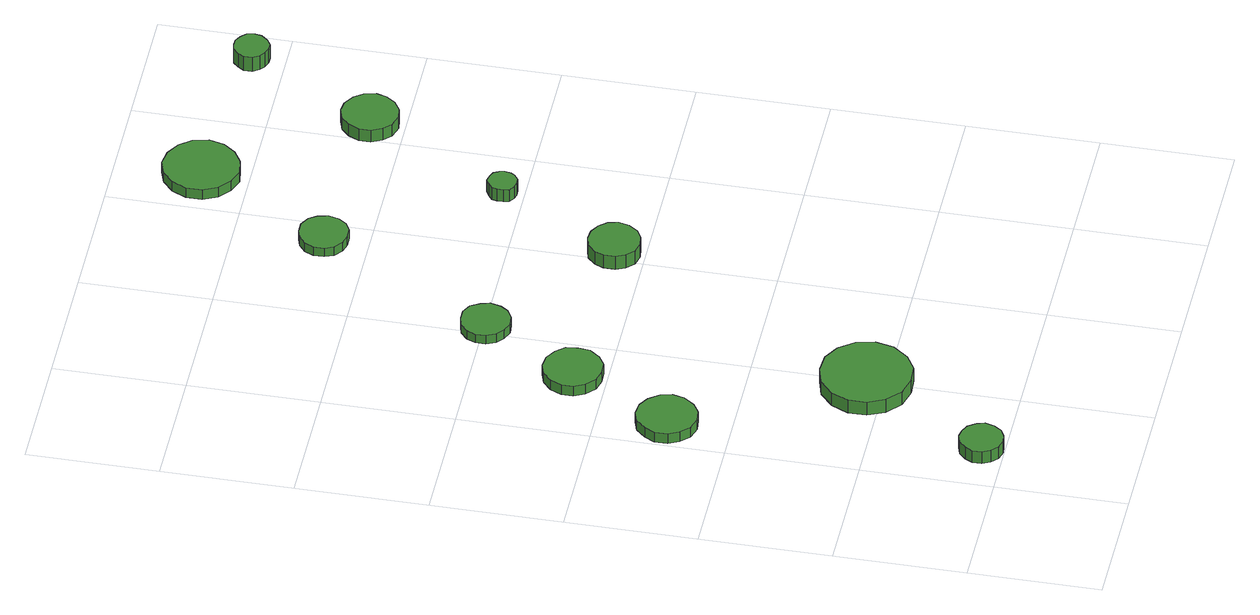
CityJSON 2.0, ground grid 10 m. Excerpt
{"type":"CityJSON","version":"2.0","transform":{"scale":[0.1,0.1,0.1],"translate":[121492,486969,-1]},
"CityObjects":{
"tree1":{"type":"SolitaryVegetationObject","attributes":{"function":"something"},"geometry":[{"type":"MultiSurface","lod":"1","boundaries":[[[0,1,2,3,4,5,6,7,8,9,10,11,12,13,14]],[[15,16,17,18,19,20,21,22,23,24,25,26,27,28,29]],[[0,29,28,1]],[[1,28,27,2]],[[2,27,26,3]],[[3,26,25,4]],[[4,25,24,5]],[[5,24,23,6]],[[6,23,22,7]],[[7,22,21,8]],[[8,21,20,9]],[[9,20,19,10]],[[10,19,18,11]],[[11,18,17,12]],[[12,17,16,13]],[[13,16,15,14]],[[14,15,29,0]]]}]},
"tree2":{"type":"SolitaryVegetationObject","attributes":{"function":"something"},"geometry":[{"type":"MultiSurface","lod":"1","boundaries":[[[30,31,32,33,34,35,36,37,38,39,40,41,42,43,44]],[[45,46,47,48,49,50,51,52,53,54,55,56,57,58,59]],[[30,59,58,31]],[[31,58,57,32]],[[32,57,56,33]],[[33,56,55,34]],[[34,55,54,35]],[[35,54,53,36]],[[36,53,52,37]],[[37,52,51,38]],[[38,51,50,39]],[[39,50,49,40]],[[40,49,48,41]],[[41,48,47,42]],[[42,47,46,43]],[[43,46,45,44]],[[44,45,59,30]]]}]},
"tree3":{"type":"SolitaryVegetationObject","attributes":{"function":"something"},"geometry":[{"type":"MultiSurface","lod":"1","boundaries":[[[60,61,62,63,64,65,66,67,68,69,70,71,72,73,74]],[[75,76,77,78,79,80,81,82,83,84,85,86,87,88,89]],[[60,89,88,61]],[[61,88,87,62]],[[62,87,86,63]],[[63,86,85,64]],[[64,85,84,65]],[[65,84,83,66]],[[66,83,82,67]],[[67,82,81,68]],[[68,81,80,69]],[[69,80,79,70]],[[70,79,78,71]],[[71,78,77,72]],[[72,77,76,73]],[[73,76,75,74]],[[74,75,89,60]]]}]},
"tree4":{"type":"SolitaryVegetationObject","attributes":{"function":"something"},"geometry":[{"type":"MultiSurface","lod":"1","boundaries":[[[90,91,92,93,94,95,96,97,98,99,100,101,102,103,104]],[[105,106,107,108,109,110,111,112,113,114,115,116,117,118,119]],[[90,119,118,91]],[[91,118,117,92]],[[92,117,116,93]],[[93,116,115,94]],[[94,115,114,95]],[[95,114,113,96]],[[96,113,112,97]],[[97,112,111,98]],[[98,111,110,99]],[[99,110,109,100]],[[100,109,108,101]],[[101,108,107,102]],[[102,107,106,103]],[[103,106,105,104]],[[104,105,119,90]]]}]},
"tree5":{"type":"SolitaryVegetationObject","attributes":{"function":"something"},"geometry":[{"type":"MultiSurface","lod":"1","boundaries":[[[120,121,122,123,124,125,126,127,128,129,130,131,132,133,134]],[[135,136,137,138,139,140,141,142,143,144,145,146,147,148,149]],[[120,149,148,121]],[[121,148,147,122]],[[122,147,146,123]],[[123,146,145,124]],[[124,145,144,125]],[[125,144,143,126]],[[126,143,142,127]],[[127,142,141,128]],[[128,141,140,129]],[[129,140,139,130]],[[130,139,138,131]],[[131,138,137,132]],[[132,137,136,133]],[[133,136,135,134]],[[134,135,149,120]]]}]},
"tree6":{"type":"SolitaryVegetationObject","attributes":{"function":"something"},"geometry":[{"type":"MultiSurface","lod":"1","boundaries":[[[150,151,152,153,154,155,156,157,158,159,160,161,162,163,164]],[[165,166,167,168,169,170,171,172,173,174,175,176,177,178,179]],[[150,179,178,151]],[[151,178,177,152]],[[152,177,176,153]],[[153,176,175,154]],[[154,175,174,155]],[[155,174,173,156]],[[156,173,172,157]],[[157,172,171,158]],[[158,171,170,159]],[[159,170,169,160]],[[160,169,168,161]],[[161,168,167,162]],[[162,167,166,163]],[[163,166,165,164]],[[164,165,179,150]]]}]},
"tree7":{"type":"SolitaryVegetationObject","attributes":{"function":"something"},"geometry":[{"type":"MultiSurface","lod":"1","boundaries":[[[180,181,182,183,184,185,186,187,188,189,190,191,192,193,194]],[[195,196,197,198,199,200,201,202,203,204,205,206,207,208,209]],[[180,209,208,181]],[[181,208,207,182]],[[182,207,206,183]],[[183,206,205,184]],[[184,205,204,185]],[[185,204,203,186]],[[186,203,202,187]],[[187,202,201,188]],[[188,201,200,189]],[[189,200,199,190]],[[190,199,198,191]],[[191,198,197,192]],[[192,197,196,193]],[[193,196,195,194]],[[194,195,209,180]]]}]},
"tree8":{"type":"SolitaryVegetationObject","attributes":{"function":"something"},"geometry":[{"type":"MultiSurface","lod":"1","boundaries":[[[210,211,212,213,214,215,216,217,218,219,220,221,222,223,224]],[[225,226,227,228,229,230,231,232,233,234,235,236,237,238,239]],[[210,239,238,211]],[[211,238,237,212]],[[212,237,236,213]],[[213,236,235,214]],[[214,235,234,215]],[[215,234,233,216]],[[216,233,232,217]],[[217,232,231,218]],[[218,231,230,219]],[[219,230,229,220]],[[220,229,228,221]],[[221,228,227,222]],[[222,227,226,223]],[[223,226,225,224]],[[224,225,239,210]]]}]},
"tree9":{"type":"SolitaryVegetationObject","attributes":{"function":"something"},"geometry":[{"type":"MultiSurface","lod":"1","boundaries":[[[240,241,242,243,244,245,246,247,248,249,250,251,252,253,254]],[[255,256,257,258,259,260,261,262,263,264,265,266,267,268,269]],[[240,269,268,241]],[[241,268,267,242]],[[242,267,266,243]],[[243,266,265,244]],[[244,265,264,245]],[[245,264,263,246]],[[246,263,262,247]],[[247,262,261,248]],[[248,261,260,249]],[[249,260,259,250]],[[250,259,258,251]],[[251,258,257,252]],[[252,257,256,253]],[[253,256,255,254]],[[254,255,269,240]]]}]},
"tree10":{"type":"SolitaryVegetationObject","attributes":{"function":"something"},"geometry":[{"type":"MultiSurface","lod":"1","boundaries":[[[270,271,272,273,274,275,276,277,278,279,280,281,282,283,284]],[[285,286,287,288,289,290,291,292,293,294,295,296,297,298,299]],[[270,299,298,271]],[[271,298,297,272]],[[272,297,296,273]],[[273,296,295,274]],[[274,295,294,275]],[[275,294,293,276]],[[276,293,292,277]],[[277,292,291,278]],[[278,291,290,279]],[[279,290,289,280]],[[280,289,288,281]],[[281,288,287,282]],[[282,287,286,283]],[[283,286,285,284]],[[284,285,299,270]]]}]},
"tree11":{"type":"SolitaryVegetationObject","attributes":{"function":"something"},"geometry":[{"type":"MultiSurface","lod":"1","boundaries":[[[300,301,302,303,304,305,306,307,308,309,310,311,312,313,314]],[[315,316,317,318,319,320,321,322,323,324,325,326,327,328,329]],[[300,329,328,301]],[[301,328,327,302]],[[302,327,326,303]],[[303,326,325,304]],[[304,325,324,305]],[[305,324,323,306]],[[306,323,322,307]],[[307,322,321,308]],[[308,321,320,309]],[[309,320,319,310]],[[310,319,318,311]],[[311,318,317,312]],[[312,317,316,313]],[[313,316,315,314]],[[314,315,329,300]]]}]}
},
"vertices":[
[58,18,17],[56,24,17],[52,30,17],[46,33,17],[40,34,17],[33,32,17],[28,27,17],[25,21,17],[25,14,17],[28,8,17],[33,3,17],[40,1,17],[46,2,17],[52,5,17],[56,11,17],[56,11,6],[52,5,6],[46,2,6],[40,1,6],[33,3,6],[28,8,6],[25,14,6],[25,21,6],[28,27,6],[33,32,6],[40,34,6],[46,33,6],[52,30,6],[56,24,6],[58,18,6],
[48,248,15],[46,257,15],[40,265,15],[32,270,15],[23,271,15],[14,268,15],[7,261,15],[3,253,15],[3,243,15],[7,235,15],[14,228,15],[23,225,15],[32,226,15],[40,231,15],[46,239,15],[46,239,6],[40,231,6],[32,226,6],[23,225,6],[14,228,6],[7,235,6],[3,243,6],[3,253,6],[7,261,6],[14,268,6],[23,271,6],[32,270,6],[40,265,6],[46,257,6],[48,248,6],
[132,114,18],[129,128,18],[120,140,18],[108,147,18],[94,148,18],[80,144,18],[69,134,18],[63,121,18],[63,107,18],[69,94,18],[80,84,18],[94,80,18],[108,81,18],[120,88,18],[129,100,18],[129,100,6],[120,88,6],[108,81,6],[94,80,6],[80,84,6],[69,94,6],[63,107,6],[63,121,6],[69,134,6],[80,144,6],[94,148,6],[108,147,6],[120,140,6],[129,128,6],[132,114,6],
[87,326,15],[86,335,15],[80,342,15],[72,347,15],[63,348,15],[54,345,15],[47,339,15],[43,330,15],[43,321,15],[47,313,15],[54,306,15],[63,304,15],[72,304,15],[80,309,15],[86,317,15],[86,317,6],[80,309,6],[72,304,6],[63,304,6],[54,306,6],[47,313,6],[43,321,6],[43,330,6],[47,339,6],[54,345,6],[63,348,6],[72,347,6],[80,342,6],[86,335,6],[87,326,6],
[126,399,14],[124,406,14],[120,413,14],[113,417,14],[105,417,14],[98,415,14],[92,410,14],[89,403,14],[89,395,14],[92,388,14],[98,383,14],[105,380,14],[113,381,14],[120,385,14],[124,391,14],[124,391,6],[120,385,6],[113,381,6],[105,380,6],[98,383,6],[92,388,6],[89,395,6],[89,403,6],[92,410,6],[98,415,6],[105,417,6],[113,417,6],[120,413,6],[124,406,6],[126,399,6],
[230,324,18],[228,332,18],[223,338,18],[216,342,18],[208,343,18],[200,341,18],[194,335,18],[191,328,18],[191,319,18],[194,312,18],[200,306,18],[208,304,18],[216,305,18],[223,309,18],[228,316,18],[228,316,6],[223,309,6],[216,305,6],[208,304,6],[200,306,6],[194,312,6],[191,319,6],[191,328,6],[194,335,6],[200,341,6],[208,343,6],[216,342,6],[223,338,6],[228,332,6],[230,324,6],
[201,534,14],[199,542,14],[195,548,14],[188,552,14],[180,552,14],[173,550,14],[167,545,14],[164,538,14],[164,530,14],[167,523,14],[173,518,14],[180,516,14],[188,516,14],[195,520,14],[199,526,14],[199,526,6],[195,520,6],[188,516,6],[180,516,6],[173,518,6],[167,523,6],[164,530,6],[164,538,6],[167,545,6],[173,550,6],[180,552,6],[188,552,6],[195,548,6],[199,542,6],[201,534,6],
[272,417,17],[271,421,17],[269,425,17],[265,427,17],[260,428,17],[256,426,17],[252,423,17],[251,419,17],[251,414,17],[252,410,17],[256,407,17],[260,406,17],[265,406,17],[269,409,17],[271,412,17],[271,412,6],[269,409,6],[265,406,6],[260,406,6],[256,407,6],[252,410,6],[251,414,6],[251,419,6],[252,423,6],[256,426,6],[260,428,6],[265,427,6],[269,425,6],[271,421,6],[272,417,6],
[268,636,15],[265,648,15],[258,657,15],[248,663,15],[236,665,15],[225,661,15],[216,653,15],[211,642,15],[211,630,15],[216,619,15],[225,611,15],[236,607,15],[248,609,15],[258,615,15],[265,624,15],[265,624,6],[258,615,6],[248,609,6],[236,607,6],[225,611,6],[216,619,6],[211,630,6],[211,642,6],[216,653,6],[225,661,6],[236,665,6],[248,663,6],[258,657,6],[265,648,6],[268,636,6],
[341,526,17],[339,535,17],[334,542,17],[326,547,17],[318,548,17],[309,545,17],[303,539,17],[299,531,17],[299,522,17],[303,514,17],[309,508,17],[318,505,17],[326,506,17],[334,511,17],[339,518,17],[339,518,6],[334,511,6],[326,506,6],[318,505,6],[309,508,6],[303,514,6],[299,522,6],[299,531,6],[303,539,6],[309,545,6],[318,548,6],[326,547,6],[334,542,6],[339,535,6],[341,526,6],
[386,625,21],[385,631,21],[381,635,21],[376,638,21],[371,638,21],[366,637,21],[362,633,21],[359,628,21],[359,622,21],[362,617,21],[366,614,21],[371,612,21],[376,612,21],[381,615,21],[385,620,21],[385,620,8],[381,615,8],[376,612,8],[371,612,8],[366,614,8],[362,617,8],[359,622,8],[359,628,8],[362,633,8],[366,637,8],[371,638,8],[376,638,8],[381,635,8],[385,631,8],[386,625,8]
]}
